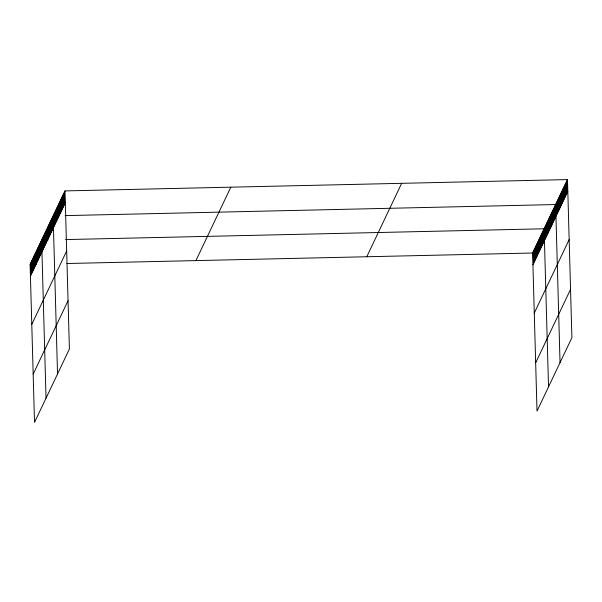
<?xml version="1.0" encoding="UTF-8"?>
<svg xmlns="http://www.w3.org/2000/svg" width="602" height="602" viewBox="0 0 602 602"><rect width="100%" height="100%" fill="white"/><g stroke="black" fill="none" stroke-linecap="round" stroke-linejoin="round"><path stroke-width="0.9" d="M64.986 190.917L69.403 348.987L34.517 422.408L30.1 264.346L64.986 190.917L567.483 179.592L571.9 337.654L537.014 411.083L532.597 253.013L567.483 179.592M30.431 276.085L65.317 202.663M31.778 324.373L66.664 250.951M33.17 374.12L68.056 300.699M195.921 260.606L230.814 187.177M366.776 256.753L401.662 183.332M532.928 264.76L567.814 191.338M534.275 313.048L569.161 239.619M535.667 362.795L570.553 289.374M59.575 215.734L53.126 215.885L57.544 373.947M65.099 215.614L555.623 204.552L560.041 362.622M48.062 239.965L41.613 240.115L46.03 398.178M65.565 239.573L544.11 228.783L548.527 386.853M30.1 264.346L36.549 264.195M66.95 263.51L532.597 253.013M566.918 180.781L567.25 192.527M566.354 181.97L566.685 193.716M565.79 183.159L566.121 194.905M565.225 184.347L565.556 196.094M564.661 185.536L564.992 197.283M564.097 186.725L564.42 198.472M563.532 187.914L563.856 199.661M562.968 189.103L563.291 200.85M562.403 190.292L562.727 202.039M561.839 191.481L562.163 203.228M561.275 192.67L561.598 204.409M560.71 193.859L561.034 205.598M560.138 195.048L560.47 206.787M559.574 196.237L559.905 207.976M559.01 197.418L559.341 209.165M558.445 198.607L558.776 210.354M557.881 199.796L558.212 211.543M557.317 200.985L557.648 212.732M556.752 202.174L557.083 213.921M556.188 203.363L556.519 215.11M555.044 205.764L555.375 217.51M554.472 206.975L554.803 218.722M553.893 208.187L554.224 219.933M553.321 209.398L553.652 221.145M552.741 210.61L553.072 222.356M552.169 211.821L552.501 223.568M551.59 213.033L551.921 224.779M551.018 214.244L551.349 225.991M550.446 215.456L550.77 227.202M549.867 216.667L550.198 228.414M549.295 217.879L549.618 229.625M548.715 219.09L549.047 230.837M548.144 220.302L548.467 232.048M547.564 221.513L547.895 233.26M546.992 222.725L547.316 234.471M546.413 223.936L546.744 235.683M545.841 225.148L546.164 236.895M545.261 226.36L545.593 238.106M544.69 227.571L545.013 239.318M543.538 229.994L543.862 241.741M542.959 231.206L543.29 242.952M542.387 232.417L542.711 244.164M541.808 233.629L542.139 245.375M541.236 234.84L541.559 246.587M540.656 236.052L540.987 247.798M540.084 237.263L540.408 249.01M539.505 238.475L539.836 250.221M538.933 239.686L539.257 251.433M538.354 240.898L538.685 252.644M537.782 242.109L538.105 253.856M537.202 243.321L537.533 255.067M536.63 244.532L536.954 256.279M536.051 245.744L536.382 257.49M535.479 246.955L535.803 258.702M534.9 248.167L535.231 259.913M534.328 249.378L534.651 261.125M533.748 250.59L534.079 262.337M533.176 251.802L533.5 263.548M64.422 192.106L64.753 203.852M63.857 193.295L64.188 205.041M63.293 194.484L63.624 206.23M62.728 195.673L63.052 207.419M62.164 196.862L62.488 208.608M61.6 198.05L61.923 209.797M61.035 199.239L61.359 210.986M60.471 200.428L60.794 212.175M59.907 201.617L60.23 213.364M59.342 202.806L59.666 214.553M58.77 203.995L59.101 215.742M58.206 205.184L58.537 216.931M57.641 206.373L57.973 218.12M57.077 207.562L57.408 219.309M56.513 208.751L56.844 220.498M55.948 209.94L56.279 221.686M55.384 211.129L55.715 222.875M54.82 212.318L55.151 224.064M54.255 213.507L54.586 225.253M53.691 214.696L54.022 226.442M52.547 217.096L52.878 228.843M51.975 218.308L52.299 230.054M51.396 219.519L51.727 231.266M50.824 220.731L51.147 232.477M50.244 221.942L50.576 233.689M49.673 223.154L49.996 234.9M49.093 224.365L49.424 236.112M48.521 225.577L48.845 237.323M47.942 226.788L48.273 238.535M47.37 228L47.693 239.746M46.79 229.212L47.122 240.958M46.219 230.423L46.542 242.17M45.639 231.635L45.97 243.381M45.067 232.846L45.398 244.593M44.488 234.058L44.819 245.797M43.916 235.269L44.247 247.008M43.336 236.481L43.668 248.22M42.765 237.692L43.096 249.431M42.185 238.904L42.516 250.643M41.034 241.327L41.365 253.066M40.462 242.538L40.793 254.277M39.883 243.75L40.214 255.489M39.311 244.961L39.642 256.7M38.731 246.173L39.062 257.912M38.159 247.384L38.49 259.123M37.58 248.596L37.911 260.335M37.008 249.807L37.339 261.546M36.429 251.019L36.76 262.758M35.857 252.23L36.188 263.969M35.277 253.442L35.608 265.181M34.705 254.654L35.036 266.393M34.126 255.865L34.457 267.604M33.554 257.077L33.885 268.816M32.975 258.288L33.306 270.027M32.403 259.5L32.734 271.239M31.823 260.711L32.154 272.45M31.251 261.923L31.582 273.662M30.672 263.134L31.003 274.873"/></g></svg>
